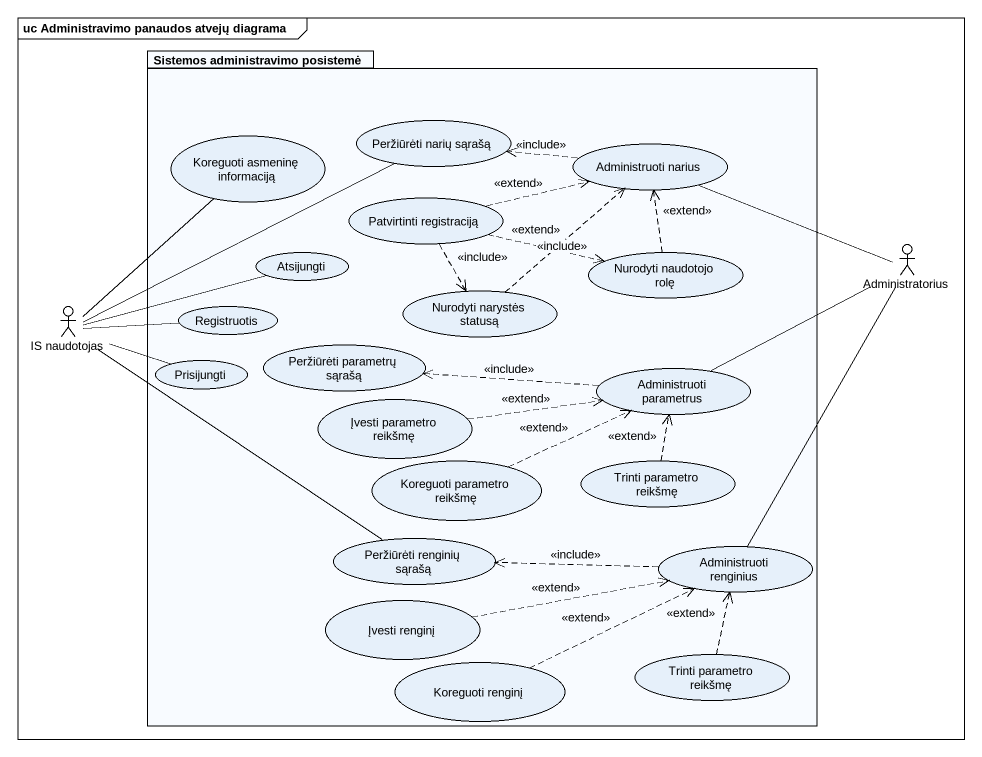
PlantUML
@startuml
mainframe uc Administravimo panaudos atvejų diagrama
package "Sistemos administravimo posistemė" as Sistemos_administravimo {
  usecase "Koreguoti asmeninę informaciją" as Koreguoti_asmeninę
  usecase "Peržiūrėti narių sąrašą" as Peržiūrėti_narių_sąrašą
  usecase "Administruoti narius" as Administruoti_narius
  usecase "Patvirtinti registraciją" as Patvirtinti_registraciją
  usecase Atsijungti
  usecase "Nurodyti naudotojo rolę" as Nurodyti_naudotojo_rolę
  usecase "Nurodyti narystės statusą" as Nurodyti_narystės_statusą
  usecase Registruotis
  usecase "Peržiūrėti parametrų sąrašą" as Peržiūrėti_parametrų_sąrašą
  usecase Prisijungti
  usecase "Įvesti parametro reikšmę" as Įvesti_parametro_reikšmę
  usecase "Administruoti parametrus" as Administruoti_parametrus
  usecase "Koreguoti parametro reikšmę" as Koreguoti_parametro_reikšmę
  usecase "Trinti parametro reikšmę" as Trinti_parametro_reikšmę
  usecase "Peržiūrėti renginių sąrašą" as Peržiūrėti_renginių_sąrašą
  usecase "Administruoti renginius" as Administruoti_renginius
  usecase "Įvesti renginį" as Įvesti_renginį
  usecase "Koreguoti renginį" as Koreguoti_renginį
  usecase "Trinti parametro reikšmę" as Trinti_parametro_reikšmę_2
}
actor Administratorius
actor "IS naudotojas" as IS_naudotojas
Administruoti_narius .left.> Peržiūrėti_narių_sąrašą : <<include>>
Administruoti_narius -right- Administratorius
Patvirtinti_registraciją .right.> Administruoti_narius : <<extend>>
Patvirtinti_registraciją .right.> Nurodyti_naudotojo_rolę : <<include>>
Patvirtinti_registraciją ..> Nurodyti_narystės_statusą : <<include>>
Nurodyti_naudotojo_rolę .up.> Administruoti_narius : <<extend>>
Nurodyti_narystės_statusą .up.> Administruoti_narius : <<extend>>
IS_naudotojas -up- Koreguoti_asmeninę
IS_naudotojas -right- Peržiūrėti_narių_sąrašą
IS_naudotojas -right- Atsijungti
IS_naudotojas -right- Registruotis
IS_naudotojas -right- Prisijungti
IS_naudotojas -- Peržiūrėti_renginių_sąrašą
Įvesti_parametro_reikšmę .right.> Administruoti_parametrus : <<extend>>
Administruoti_parametrus -right- Administratorius
Administruoti_parametrus .left.> Peržiūrėti_parametrų_sąrašą : <<include>>
Koreguoti_parametro_reikšmę .right.> Administruoti_parametrus : <<extend>>
Trinti_parametro_reikšmę .up.> Administruoti_parametrus : <<extend>>
Administruoti_renginius -up- Administratorius
Administruoti_renginius .left.> Peržiūrėti_renginių_sąrašą : <<include>>
Įvesti_renginį .right.> Administruoti_renginius : <<extend>>
Koreguoti_renginį .right.> Administruoti_renginius : <<extend>>
Trinti_parametro_reikšmę_2 .up.> Administruoti_renginius : <<extend>>
@enduml
